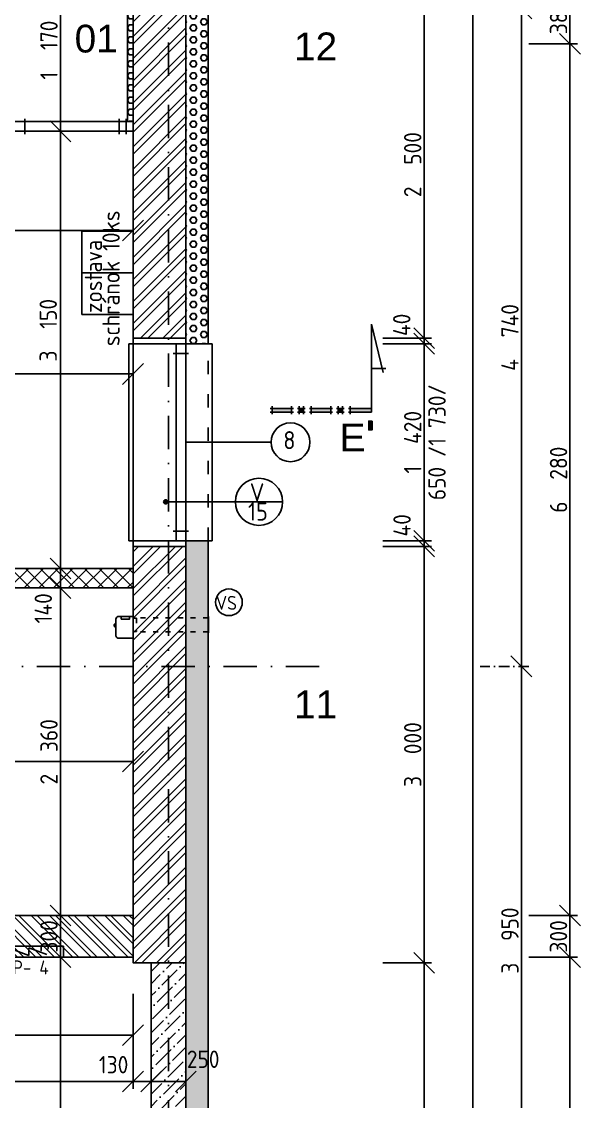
# Model space of a CAD drawing. Extents: x 4511820 to 5180432, y -1526536 to -944957.
# Drawn here: x 5155100 to 5159124, y -1380557 to -1372778 of the extents above; entities that cross this region are included whole.
import ezdxf

# ---------------------------------------------------------------- set-up
doc = ezdxf.new("R2010")
doc.units = 0
doc.header["$MEASUREMENT"] = 0
doc.linetypes.add('ACAD_ISO03W100', pattern=[30, 12, -18])
doc.linetypes.add('BODKOCIARKOVANA_3', pattern=[5.6, 3, -1.3, 0, -1.3])
doc.layers.get('0').update_dxf_attribs({"linetype": 'CONTINUOUS'})
doc.layers.get('Defpoints').update_dxf_attribs({"color": 61, "linetype": 'CONTINUOUS'})
for name, color, linetype in [('KÓTY', 4, 'CONTINUOUS'), ('MÚRY', 1, 'CONTINUOUS'), ('OKNÁ', 143, 'CONTINUOUS'), ('osi', 253, 'CONTINUOUS'), ('Plochy', 41, 'CONTINUOUS'), ('POPIS', 7, 'CONTINUOUS'), ('POZEMOK', 7, 'CONTINUOUS'), ('TENKÁ', 7, 'CONTINUOUS'), ('ZZ-elektro', 221, 'CONTINUOUS'), ('zz-vetr', 52, 'CONTINUOUS'), ('ŠRAFY', 82, 'CONTINUOUS')]:
    doc.layers.add(name, color=color, linetype=linetype)
doc.styles.add('ARIAL', font='arial.ttf')
doc.styles.add('styl1', font='arial.ttf')
doc.styles.add('STYLE1', font='isocp.shx')
doc.dimstyles.new('STANDARD-50', dxfattribs={"dimtxt": 125, "dimasz": 150, "dimexe": 10, "dimexo": 200, "dimgap": 20, "dimtad": 1, "dimdsep": 46, "dimlunit": 6, "dimtxsty": 'STYLE1', "dimblk1": 'OBLIQUE', "dimblk2": 'OBLIQUE', "dimsah": 1, "dimcen": 2.5, "dimse1": 1, "dimse2": 1, "dimadec": 0, "dimazin": 0, "dimtfac": 1, "dimtmove": 1, "dimatfit": 3, "dimldrblk": 'OBLIQUE', "dimfxl": 1, "dimtolj": 1, "dimtzin": 0, "dimarcsym": 0})
pattern_1 = [(0, (9e-09, -175781), (0, 43.3012702), [25, -50]), (120, (9e-09, -175781), (-37.5, -21.6506351), [25, -50]), (60, (25, -175781), (-37.5, 21.6506351), [25, -50])]

# ---------------------------------------------------------------- blocks, each defined once
blk = doc.blocks.new('_OBLIQUE')
at = {"color": 0, "linetype": 'ByBlock'}
blk.add_line((-0.5, -0.5), (0.5, 0.5), dxfattribs=at)
blk = doc.blocks.new('*D13251')
at = {"layer": 'Defpoints', "color": 0}
for p in [(5156282.5, -1372558), (5156282.5, -1375058), (5157999, -1375058)]:
    blk.add_point(p, dxfattribs=at)
at = {"layer": 'KÓTY', "color": 0, "lineweight": -2}
blk.add_line((5157999, -1372558), (5157999, -1375058), dxfattribs=at)
at = {"layer": 'KÓTY', "color": 0, "linetype": 'ByBlock', "lineweight": -2, "xscale": 150, "yscale": 150, "zscale": 150}
for p, rotation in [((5157999, -1372558), 90), ((5157999, -1375058), 270)]:
    blk.add_blockref('_OBLIQUE', p, dxfattribs=dict(at, rotation=rotation))
at = {"layer": 'KÓTY', "color": 0, "insert": (5157916.5, -1373808), "char_height": 125, "attachment_point": 5, "rotation": 90, "style": 'STYLE1'}
blk.add_mtext('\\A1;2ﾠ500', dxfattribs=at)
blk = doc.blocks.new('*D13253')
at = {"layer": 'Defpoints', "color": 0}
for p in [(5156282.5, -1372558), (5156282.5, -1398948), (5158349, -1398948)]:
    blk.add_point(p, dxfattribs=at)
at = {"layer": 'KÓTY', "color": 0, "lineweight": -2}
blk.add_line((5158349, -1372558), (5158349, -1398948), dxfattribs=at)
at = {"layer": 'KÓTY', "color": 0, "linetype": 'ByBlock', "lineweight": -2, "xscale": 150, "yscale": 150, "zscale": 150}
for p, rotation in [((5158349, -1372558), 90), ((5158349, -1398948), 270)]:
    blk.add_blockref('_OBLIQUE', p, dxfattribs=dict(at, rotation=rotation))
at = {"layer": 'KÓTY', "color": 0, "insert": (5158266.5, -1385753), "char_height": 125, "attachment_point": 5, "rotation": 90, "style": 'STYLE1'}
blk.add_mtext('\\A1;26ﾠ390', dxfattribs=at)
blk = doc.blocks.new('*D13255')
at = {"layer": 'Defpoints', "color": 0}
for p in [(5156157.5, -1372683), (5156157.5, -1377423), (5158699, -1377423)]:
    blk.add_point(p, dxfattribs=at)
at = {"layer": 'KÓTY', "color": 0, "lineweight": -2}
blk.add_line((5158699, -1372683), (5158699, -1377423), dxfattribs=at)
at = {"layer": 'KÓTY', "color": 0, "linetype": 'ByBlock', "lineweight": -2, "xscale": 150, "yscale": 150, "zscale": 150}
for p, rotation in [((5158699, -1372683), 90), ((5158699, -1377423), 270)]:
    blk.add_blockref('_OBLIQUE', p, dxfattribs=dict(at, rotation=rotation))
at = {"layer": 'KÓTY', "color": 0, "insert": (5158616.5, -1375053), "char_height": 125, "attachment_point": 5, "rotation": 90, "style": 'STYLE1'}
blk.add_mtext('\\A1;4ﾠ740', dxfattribs=at)
blk = doc.blocks.new('*D13256')
at = {"layer": 'Defpoints', "color": 0}
for p in [(5156157.5, -1377423), (5156157.5, -1381373), (5158699, -1381373)]:
    blk.add_point(p, dxfattribs=at)
at = {"layer": 'KÓTY', "color": 0, "lineweight": -2}
blk.add_line((5158699, -1377423), (5158699, -1381373), dxfattribs=at)
at = {"layer": 'KÓTY', "color": 0, "linetype": 'ByBlock', "lineweight": -2, "xscale": 150, "yscale": 150, "zscale": 150}
for p, rotation in [((5158699, -1377423), 90), ((5158699, -1381373), 270)]:
    blk.add_blockref('_OBLIQUE', p, dxfattribs=dict(at, rotation=rotation))
at = {"layer": 'KÓTY', "color": 0, "insert": (5158616.5, -1379398), "char_height": 125, "attachment_point": 5, "rotation": 90, "style": 'STYLE1'}
blk.add_mtext('\\A1;3ﾠ950', dxfattribs=at)
blk = doc.blocks.new('*D13262')
at = {"layer": 'Defpoints', "color": 0}
for p in [(5156282.5, -1375058), (5156282.5, -1375098), (5157999, -1375098)]:
    blk.add_point(p, dxfattribs=at)
at = {"layer": 'KÓTY', "color": 0, "lineweight": -2}
blk.add_line((5157999, -1375058), (5157999, -1375098), dxfattribs=at)
at = {"layer": 'KÓTY', "color": 0, "linetype": 'ByBlock', "lineweight": -2, "xscale": 150, "yscale": 150, "zscale": 150}
for p, rotation in [((5157999, -1375058), 90), ((5157999, -1375098), 270)]:
    blk.add_blockref('_OBLIQUE', p, dxfattribs=dict(at, rotation=rotation))
at = {"layer": 'KÓTY', "color": 0, "insert": (5157837.5, -1374962.4), "char_height": 125, "attachment_point": 5, "rotation": 90, "style": 'STYLE1'}
blk.add_mtext('\\A1;40', dxfattribs=at)
blk = doc.blocks.new('*D13263')
at = {"layer": 'Defpoints', "color": 0}
for p in [(5156282.5, -1375098), (5156282.5, -1376518), (5157999, -1376518)]:
    blk.add_point(p, dxfattribs=at)
at = {"layer": 'KÓTY', "color": 0, "lineweight": -2}
blk.add_line((5157999, -1375098), (5157999, -1376518), dxfattribs=at)
at = {"layer": 'KÓTY', "color": 0, "linetype": 'ByBlock', "lineweight": -2, "xscale": 150, "yscale": 150, "zscale": 150}
for p, rotation in [((5157999, -1375098), 90), ((5157999, -1376518), 270)]:
    blk.add_blockref('_OBLIQUE', p, dxfattribs=dict(at, rotation=rotation))
at = {"layer": 'KÓTY', "color": 0, "insert": (5157916.5, -1375808), "char_height": 125, "attachment_point": 5, "rotation": 90, "style": 'STYLE1'}
blk.add_mtext('\\A1;1ﾠ420', dxfattribs=at)
blk = doc.blocks.new('*D13264')
at = {"layer": 'Defpoints', "color": 0}
for p in [(5156282.5, -1376518), (5156282.5, -1376558), (5157999, -1376558)]:
    blk.add_point(p, dxfattribs=at)
at = {"layer": 'KÓTY', "color": 0, "lineweight": -2}
blk.add_line((5157999, -1376518), (5157999, -1376558), dxfattribs=at)
at = {"layer": 'KÓTY', "color": 0, "linetype": 'ByBlock', "lineweight": -2, "xscale": 150, "yscale": 150, "zscale": 150}
for p, rotation in [((5157999, -1376518), 90), ((5157999, -1376558), 270)]:
    blk.add_blockref('_OBLIQUE', p, dxfattribs=dict(at, rotation=rotation))
at = {"layer": 'KÓTY', "color": 0, "insert": (5157839.5, -1376406.5), "char_height": 125, "attachment_point": 5, "rotation": 90, "style": 'STYLE1'}
blk.add_mtext('\\A1;40', dxfattribs=at)
blk = doc.blocks.new('*D13270')
at = {"layer": 'Defpoints', "color": 0}
for p in [(5155902.5, -1379518), (5159049, -1379518), (5155902.5, -1385858)]:
    blk.add_point(p, dxfattribs=at)
at = {"layer": 'KÓTY', "color": 0, "lineweight": -2}
blk.add_line((5159049, -1385858), (5159049, -1379518), dxfattribs=at)
at = {"layer": 'KÓTY', "color": 0, "linetype": 'ByBlock', "lineweight": -2, "xscale": 150, "yscale": 150, "zscale": 150}
for p, rotation in [((5159049, -1379518), 90), ((5159049, -1385858), 270)]:
    blk.add_blockref('_OBLIQUE', p, dxfattribs=dict(at, rotation=rotation))
at = {"layer": 'KÓTY', "color": 0, "insert": (5158966.5, -1382688), "char_height": 125, "attachment_point": 5, "rotation": 90, "style": 'STYLE1'}
blk.add_mtext('\\A1;6ﾠ340', dxfattribs=at)
blk = doc.blocks.new('*D13271')
at = {"layer": 'Defpoints', "color": 0}
for p in [(5155902.5, -1379218), (5159049, -1379218), (5155902.5, -1379518)]:
    blk.add_point(p, dxfattribs=at)
at = {"layer": 'KÓTY', "color": 0, "lineweight": -2}
blk.add_line((5159049, -1379518), (5159049, -1379218), dxfattribs=at)
at = {"layer": 'KÓTY', "color": 0, "linetype": 'ByBlock', "lineweight": -2, "xscale": 150, "yscale": 150, "zscale": 150}
for p, rotation in [((5159049, -1379218), 90), ((5159049, -1379518), 270)]:
    blk.add_blockref('_OBLIQUE', p, dxfattribs=dict(at, rotation=rotation))
at = {"layer": 'KÓTY', "color": 0, "insert": (5158966.5, -1379368), "char_height": 125, "attachment_point": 5, "rotation": 90, "style": 'STYLE1'}
blk.add_mtext('\\A1;300', dxfattribs=at)
blk = doc.blocks.new('*D13272')
at = {"layer": 'Defpoints', "color": 0}
for p in [(5155902.5, -1372938), (5159049, -1372938), (5155902.5, -1379218)]:
    blk.add_point(p, dxfattribs=at)
at = {"layer": 'KÓTY', "color": 0, "lineweight": -2}
blk.add_line((5159049, -1379218), (5159049, -1372938), dxfattribs=at)
at = {"layer": 'KÓTY', "color": 0, "linetype": 'ByBlock', "lineweight": -2, "xscale": 150, "yscale": 150, "zscale": 150}
for p, rotation in [((5159049, -1372938), 90), ((5159049, -1379218), 270)]:
    blk.add_blockref('_OBLIQUE', p, dxfattribs=dict(at, rotation=rotation))
at = {"layer": 'KÓTY', "color": 0, "insert": (5158966.5, -1376078), "char_height": 125, "attachment_point": 5, "rotation": 90, "style": 'STYLE1'}
blk.add_mtext('\\A1;6ﾠ280', dxfattribs=at)
blk = doc.blocks.new('*D13273')
at = {"layer": 'Defpoints', "color": 0}
for p in [(5155907.5, -1372558), (5159049, -1372558), (5155902.5, -1372938)]:
    blk.add_point(p, dxfattribs=at)
at = {"layer": 'KÓTY', "color": 0, "lineweight": -2}
blk.add_line((5159049, -1372938), (5159049, -1372558), dxfattribs=at)
at = {"layer": 'KÓTY', "color": 0, "linetype": 'ByBlock', "lineweight": -2, "xscale": 150, "yscale": 150, "zscale": 150}
for p, rotation in [((5159049, -1372558), 90), ((5159049, -1372938), 270)]:
    blk.add_blockref('_OBLIQUE', p, dxfattribs=dict(at, rotation=rotation))
at = {"layer": 'KÓTY', "color": 0, "insert": (5158966.5, -1372748), "char_height": 125, "attachment_point": 5, "rotation": 90, "style": 'STYLE1'}
blk.add_mtext('\\A1;380', dxfattribs=at)
blk = doc.blocks.new('*D14924')
at = {"layer": 'Defpoints', "color": 0}
for p in [(5156092.5, -1376558), (5156282.5, -1379558), (5157999, -1379558)]:
    blk.add_point(p, dxfattribs=at)
at = {"layer": 'KÓTY', "color": 0, "lineweight": -2}
blk.add_line((5157999, -1376558), (5157999, -1379558), dxfattribs=at)
at = {"layer": 'KÓTY', "color": 0, "linetype": 'ByBlock', "lineweight": -2, "xscale": 150, "yscale": 150, "zscale": 150}
for p, rotation in [((5157999, -1376558), 90), ((5157999, -1379558), 270)]:
    blk.add_blockref('_OBLIQUE', p, dxfattribs=dict(at, rotation=rotation))
at = {"layer": 'KÓTY', "color": 0, "insert": (5157916.5, -1378058), "char_height": 125, "attachment_point": 5, "rotation": 90, "style": 'STYLE1'}
blk.add_mtext('\\A1;3ﾠ000', dxfattribs=at)
blk = doc.blocks.new('*D14925')
at = {"layer": 'Defpoints', "color": 0}
for p in [(5156157.5, -1379558), (5156157.5, -1382708), (5157999, -1382708)]:
    blk.add_point(p, dxfattribs=at)
at = {"layer": 'KÓTY', "color": 0, "lineweight": -2}
blk.add_line((5157999, -1379558), (5157999, -1382708), dxfattribs=at)
at = {"layer": 'KÓTY', "color": 0, "linetype": 'ByBlock', "lineweight": -2, "xscale": 150, "yscale": 150, "zscale": 150}
for p, rotation in [((5157999, -1379558), 90), ((5157999, -1382708), 270)]:
    blk.add_blockref('_OBLIQUE', p, dxfattribs=dict(at, rotation=rotation))
at = {"layer": 'KÓTY', "color": 0, "insert": (5157916.5, -1381133), "char_height": 125, "attachment_point": 5, "rotation": 90, "style": 'STYLE1'}
blk.add_mtext('\\A1;3ﾠ150', dxfattribs=at)
blk = doc.blocks.new('*D21284')
at = {"layer": 'Defpoints', "color": 0}
for p in [(5153922.5, -1374888), (5155902.5, -1374888), (5155902.5, -1375316.4)]:
    blk.add_point(p, dxfattribs=at)
at = {"layer": 'KÓTY', "color": 0, "lineweight": -2}
blk.add_line((5153922.5, -1375316.4), (5155902.5, -1375316.4), dxfattribs=at)
at = {"layer": 'KÓTY', "color": 0, "linetype": 'ByBlock', "lineweight": -2, "xscale": 150, "yscale": 150, "zscale": 150, "rotation": 180}
blk.add_blockref('_OBLIQUE', (5153922.5, -1375316.4), dxfattribs=at)
at = {"layer": 'KÓTY', "color": 0, "linetype": 'ByBlock', "lineweight": -2, "xscale": 150, "yscale": 150, "zscale": 150}
blk.add_blockref('_OBLIQUE', (5155902.5, -1375316.4), dxfattribs=at)
at = {"layer": 'KÓTY', "color": 0, "insert": (5154720.5, -1375236), "char_height": 125, "attachment_point": 5, "style": 'STYLE1'}
blk.add_mtext('\\A1;1ﾠ980', dxfattribs=at)
blk = doc.blocks.new('*D21289')
at = {"layer": 'Defpoints', "color": 0}
for p in [(5155379.5, -1379218), (5155379.5, -1379218), (5155379.5, -1379518)]:
    blk.add_point(p, dxfattribs=at)
at = {"layer": 'KÓTY', "color": 0, "lineweight": -2}
blk.add_line((5155379.5, -1379518), (5155379.5, -1379218), dxfattribs=at)
at = {"layer": 'KÓTY', "color": 0, "linetype": 'ByBlock', "lineweight": -2, "xscale": 150, "yscale": 150, "zscale": 150}
for p, rotation in [((5155379.5, -1379218), 90), ((5155379.5, -1379518), 270)]:
    blk.add_blockref('_OBLIQUE', p, dxfattribs=dict(at, rotation=rotation))
at = {"layer": 'KÓTY', "color": 0, "insert": (5155297, -1379368), "char_height": 125, "attachment_point": 5, "rotation": 90, "style": 'STYLE1'}
blk.add_mtext('\\A1;300', dxfattribs=at)
blk = doc.blocks.new('*D21290')
at = {"layer": 'Defpoints', "color": 0}
for p in [(5155379.5, -1376858), (5155902.5, -1376858), (5155379.5, -1379218)]:
    blk.add_point(p, dxfattribs=at)
at = {"layer": 'KÓTY', "color": 0, "lineweight": -2}
blk.add_line((5155379.5, -1379218), (5155379.5, -1376858), dxfattribs=at)
at = {"layer": 'KÓTY', "color": 0, "linetype": 'ByBlock', "lineweight": -2, "xscale": 150, "yscale": 150, "zscale": 150}
for p, rotation in [((5155379.5, -1376858), 90), ((5155379.5, -1379218), 270)]:
    blk.add_blockref('_OBLIQUE', p, dxfattribs=dict(at, rotation=rotation))
at = {"layer": 'KÓTY', "color": 0, "insert": (5155297, -1378038), "char_height": 125, "attachment_point": 5, "rotation": 90, "style": 'STYLE1'}
blk.add_mtext('\\A1;2ﾠ360', dxfattribs=at)
blk = doc.blocks.new('*D21291')
at = {"layer": 'Defpoints', "color": 0}
for p in [(5155379.5, -1376718), (5155902.5, -1376718), (5155902.5, -1376858)]:
    blk.add_point(p, dxfattribs=at)
at = {"layer": 'KÓTY', "color": 0, "lineweight": -2}
blk.add_line((5155379.5, -1376858), (5155379.5, -1376718), dxfattribs=at)
at = {"layer": 'KÓTY', "color": 0, "linetype": 'ByBlock', "lineweight": -2, "xscale": 150, "yscale": 150, "zscale": 150}
for p, rotation in [((5155379.5, -1376718), 90), ((5155379.5, -1376858), 270)]:
    blk.add_blockref('_OBLIQUE', p, dxfattribs=dict(at, rotation=rotation))
at = {"layer": 'KÓTY', "color": 0, "insert": (5155256, -1377004.5), "char_height": 125, "attachment_point": 5, "rotation": 90, "style": 'STYLE1'}
blk.add_mtext('\\A1;140', dxfattribs=at)
blk = doc.blocks.new('*D21292')
at = {"layer": 'Defpoints', "color": 0}
for p in [(5155379.5, -1373568), (5155902.5, -1373568), (5155902.5, -1376718)]:
    blk.add_point(p, dxfattribs=at)
at = {"layer": 'KÓTY', "color": 0, "lineweight": -2}
blk.add_line((5155379.5, -1376718), (5155379.5, -1373568), dxfattribs=at)
at = {"layer": 'KÓTY', "color": 0, "linetype": 'ByBlock', "lineweight": -2, "xscale": 150, "yscale": 150, "zscale": 150}
for p, rotation in [((5155379.5, -1373568), 90), ((5155379.5, -1376718), 270)]:
    blk.add_blockref('_OBLIQUE', p, dxfattribs=dict(at, rotation=rotation))
at = {"layer": 'KÓTY', "color": 0, "insert": (5155291.5, -1375001), "char_height": 125, "attachment_point": 5, "rotation": 90, "style": 'STYLE1'}
blk.add_mtext('\\A1;3ﾠ150', dxfattribs=at)
blk = doc.blocks.new('*D21340')
at = {"layer": 'Defpoints', "color": 0}
for p in [(5156032.5, -1379558), (5156282.5, -1379558), (5156282.5, -1380413.5)]:
    blk.add_point(p, dxfattribs=at)
at = {"layer": 'KÓTY', "color": 0, "lineweight": -2}
blk.add_line((5156032.5, -1380413.5), (5156282.5, -1380413.5), dxfattribs=at)
at = {"layer": 'KÓTY', "color": 0, "linetype": 'ByBlock', "lineweight": -2, "xscale": 150, "yscale": 150, "zscale": 150, "rotation": 180}
blk.add_blockref('_OBLIQUE', (5156032.5, -1380413.5), dxfattribs=at)
at = {"layer": 'KÓTY', "color": 0, "linetype": 'ByBlock', "lineweight": -2, "xscale": 150, "yscale": 150, "zscale": 150}
blk.add_blockref('_OBLIQUE', (5156282.5, -1380413.5), dxfattribs=at)
at = {"layer": 'KÓTY', "color": 0, "insert": (5156407.5, -1380253), "char_height": 125, "attachment_point": 5, "style": 'STYLE1'}
blk.add_mtext('\\A1;250', dxfattribs=at)
blk = doc.blocks.new('*D21341')
at = {"layer": 'Defpoints', "color": 0}
for p in [(5155902.5, -1379518), (5155379.5, -1398998), (5155902.5, -1398998)]:
    blk.add_point(p, dxfattribs=at)
at = {"layer": 'KÓTY', "color": 0, "lineweight": -2}
blk.add_line((5155379.5, -1379518), (5155379.5, -1398998), dxfattribs=at)
at = {"layer": 'KÓTY', "color": 0, "linetype": 'ByBlock', "lineweight": -2, "xscale": 150, "yscale": 150, "zscale": 150}
for p, rotation in [((5155379.5, -1379518), 90), ((5155379.5, -1398998), 270)]:
    blk.add_blockref('_OBLIQUE', p, dxfattribs=dict(at, rotation=rotation))
at = {"layer": 'KÓTY', "color": 0, "insert": (5155297, -1389258), "char_height": 125, "attachment_point": 5, "rotation": 90, "style": 'STYLE1'}
blk.add_mtext('\\A1;19ﾠ480', dxfattribs=at)
blk = doc.blocks.new('*D21350')
at = {"layer": 'Defpoints', "color": 0}
for p in [(5153792.5, -1378107.5), (5155902.5, -1378107.5), (5155902.5, -1378107.5)]:
    blk.add_point(p, dxfattribs=at)
at = {"layer": 'KÓTY', "color": 0, "lineweight": -2}
blk.add_line((5153792.5, -1378107.5), (5155902.5, -1378107.5), dxfattribs=at)
at = {"layer": 'KÓTY', "color": 0, "linetype": 'ByBlock', "lineweight": -2, "xscale": 150, "yscale": 150, "zscale": 150, "rotation": 180}
blk.add_blockref('_OBLIQUE', (5153792.5, -1378107.5), dxfattribs=at)
at = {"layer": 'KÓTY', "color": 0, "linetype": 'ByBlock', "lineweight": -2, "xscale": 150, "yscale": 150, "zscale": 150}
blk.add_blockref('_OBLIQUE', (5155902.5, -1378107.5), dxfattribs=at)
at = {"layer": 'KÓTY', "color": 0, "insert": (5154847.5, -1378025), "char_height": 125, "attachment_point": 5, "style": 'STYLE1'}
blk.add_mtext('\\A1;2ﾠ110', dxfattribs=at)
blk = doc.blocks.new('*D21372')
at = {"layer": 'Defpoints', "color": 0}
for p in [(5155902.5, -1379845.5), (5150022.5, -1380105.5), (5155902.5, -1380413.5)]:
    blk.add_point(p, dxfattribs=at)
at = {"layer": 'KÓTY', "color": 0, "lineweight": -2}
blk.add_line((5150022.5, -1380413.5), (5155902.5, -1380413.5), dxfattribs=at)
at = {"layer": 'KÓTY', "color": 0, "linetype": 'ByBlock', "lineweight": -2, "xscale": 150, "yscale": 150, "zscale": 150, "rotation": 180}
blk.add_blockref('_OBLIQUE', (5150022.5, -1380413.5), dxfattribs=at)
at = {"layer": 'KÓTY', "color": 0, "linetype": 'ByBlock', "lineweight": -2, "xscale": 150, "yscale": 150, "zscale": 150}
blk.add_blockref('_OBLIQUE', (5155902.5, -1380413.5), dxfattribs=at)
at = {"layer": 'KÓTY', "color": 0, "insert": (5152962.5, -1380331), "char_height": 125, "attachment_point": 5, "style": 'STYLE1'}
blk.add_mtext('\\A1;5ﾠ880', dxfattribs=at)
blk = doc.blocks.new('*D21373')
at = {"layer": 'Defpoints', "color": 0}
for p in [(5155902.5, -1379845.5), (5156032.5, -1379845.5), (5156032.5, -1380413.5)]:
    blk.add_point(p, dxfattribs=at)
at = {"layer": 'KÓTY', "color": 0, "lineweight": -2}
blk.add_line((5155902.5, -1380413.5), (5156032.5, -1380413.5), dxfattribs=at)
at = {"layer": 'KÓTY', "color": 0, "linetype": 'ByBlock', "lineweight": -2, "xscale": 150, "yscale": 150, "zscale": 150, "rotation": 180}
blk.add_blockref('_OBLIQUE', (5155902.5, -1380413.5), dxfattribs=at)
at = {"layer": 'KÓTY', "color": 0, "linetype": 'ByBlock', "lineweight": -2, "xscale": 150, "yscale": 150, "zscale": 150}
blk.add_blockref('_OBLIQUE', (5156032.5, -1380413.5), dxfattribs=at)
at = {"layer": 'KÓTY', "color": 0, "insert": (5155762.5, -1380292.5), "char_height": 125, "attachment_point": 5, "style": 'STYLE1'}
blk.add_mtext('\\A1;130', dxfattribs=at)
blk = doc.blocks.new('*D21409')
at = {"layer": 'Defpoints', "color": 0}
for p in [(5153922.5, -1373568), (5155902.5, -1373798), (5155902.5, -1374282.9)]:
    blk.add_point(p, dxfattribs=at)
at = {"layer": 'KÓTY', "color": 0, "lineweight": -2}
blk.add_line((5153922.5, -1374282.9), (5155902.5, -1374282.9), dxfattribs=at)
at = {"layer": 'KÓTY', "color": 0, "linetype": 'ByBlock', "lineweight": -2, "xscale": 150, "yscale": 150, "zscale": 150, "rotation": 180}
blk.add_blockref('_OBLIQUE', (5153922.5, -1374282.9), dxfattribs=at)
at = {"layer": 'KÓTY', "color": 0, "linetype": 'ByBlock', "lineweight": -2, "xscale": 150, "yscale": 150, "zscale": 150}
blk.add_blockref('_OBLIQUE', (5155902.5, -1374282.9), dxfattribs=at)
at = {"layer": 'KÓTY', "color": 0, "insert": (5154723.5, -1374194.5), "char_height": 125, "attachment_point": 5, "style": 'STYLE1'}
blk.add_mtext('\\A1;1ﾠ980', dxfattribs=at)
blk = doc.blocks.new('*D31613')
at = {"layer": 'Defpoints', "color": 0}
for p in [(5150902.5, -1379518), (5155902.5, -1379518), (5155902.5, -1380079.5)]:
    blk.add_point(p, dxfattribs=at)
at = {"layer": 'KÓTY', "color": 0, "lineweight": -2}
blk.add_line((5150902.5, -1380079.5), (5155902.5, -1380079.5), dxfattribs=at)
at = {"layer": 'KÓTY', "color": 0, "linetype": 'ByBlock', "lineweight": -2, "xscale": 150, "yscale": 150, "zscale": 150, "rotation": 180}
blk.add_blockref('_OBLIQUE', (5150902.5, -1380079.5), dxfattribs=at)
at = {"layer": 'KÓTY', "color": 0, "linetype": 'ByBlock', "lineweight": -2, "xscale": 150, "yscale": 150, "zscale": 150}
blk.add_blockref('_OBLIQUE', (5155902.5, -1380079.5), dxfattribs=at)
at = {"layer": 'KÓTY', "color": 0, "insert": (5153402.5, -1379997), "char_height": 125, "attachment_point": 5, "style": 'STYLE1'}
blk.add_mtext('\\A1;5ﾠ000', dxfattribs=at)
blk = doc.blocks.new('*D33767')
at = {"layer": 'Defpoints', "color": 0}
for p in [(5155862.5, -1372398), (5155379.5, -1373568), (5155902.5, -1373568)]:
    blk.add_point(p, dxfattribs=at)
at = {"layer": 'KÓTY', "color": 0, "lineweight": -2}
blk.add_line((5155379.5, -1372398), (5155379.5, -1373568), dxfattribs=at)
at = {"layer": 'KÓTY', "color": 0, "linetype": 'ByBlock', "lineweight": -2, "xscale": 150, "yscale": 150, "zscale": 150}
for p, rotation in [((5155379.5, -1372398), 90), ((5155379.5, -1373568), 270)]:
    blk.add_blockref('_OBLIQUE', p, dxfattribs=dict(at, rotation=rotation))
at = {"layer": 'KÓTY', "color": 0, "insert": (5155297, -1372983), "char_height": 125, "attachment_point": 5, "rotation": 90, "style": 'STYLE1'}
blk.add_mtext('\\A1;1ﾠ170', dxfattribs=at)

msp = doc.modelspace()

# ---------------------------------------------------------------- hatches: boundary and pattern name
at = {"layer": 'TENKÁ'}
h = msp.add_hatch(color=256, dxfattribs=at)
h.dxf.hatch_style = 1
h.paths.add_polyline_path([(5157044.625, -1375591.325), (5157044.625, -1375565.45), (5156903.5, -1375565.45), (5156903.5, -1375591.325)])
h = msp.add_hatch(color=256, dxfattribs=at)
h.dxf.hatch_style = 1
h.paths.add_polyline_path([(5157129.75, -1375591.325), (5157129.75, -1375565.45), (5157099.5, -1375565.45), (5157099.5, -1375591.325)])
h = msp.add_hatch(color=256, dxfattribs=at)
h.dxf.hatch_style = 1
h.paths.add_polyline_path([(5157184.625, -1375591.325), (5157325.75, -1375591.325), (5157325.75, -1375565.45), (5157184.625, -1375565.45)])
h = msp.add_hatch(color=256, dxfattribs=at)
h.dxf.hatch_style = 1
h.paths.add_polyline_path([(5157410.875, -1375591.325), (5157410.875, -1375565.45), (5157380.625, -1375565.45), (5157380.625, -1375591.325)])
h = msp.add_hatch(color=256, dxfattribs=at)
h.dxf.hatch_style = 1
h.paths.add_polyline_path([(5157465.75, -1375591.325), (5157619.375, -1375591.325), (5157619.375, -1375565.45), (5157465.75, -1375565.45)])
h = msp.add_hatch(color=256, dxfattribs=at)
h.dxf.hatch_style = 1
h.paths.add_polyline_path([(5157600, -1375656.2), (5157600, -1375719.825), (5157623.625, -1375719.825), (5157623.625, -1375656.2)])
h = msp.add_hatch(color=256, dxfattribs=at)
h.dxf.hatch_style = 1
h.paths.add_polyline_path([(5156151.827, -1376237.314, 2.41421356), (5156136.827, -1376252.314, 0.41421356)])
at = {"layer": 'ŠRAFY'}
h = msp.add_hatch(dxfattribs=at)
h.set_pattern_fill('HEX', color=256, scale=200)
h.set_pattern_definition(pattern_1)
h.paths.add_polyline_path([(5156442.5, -1375098.048), (5156442.5, -1372398.048), (5155862.5, -1372398.048), (5155862.5, -1373498.048), (5155902.5, -1373498.048), (5155902.5, -1372558.048), (5156282.5, -1372558.048), (5156282.5, -1375098.048)])
h = msp.add_hatch(dxfattribs=at)
h.set_pattern_fill('ANSI32', color=256, scale=300)
h.paths.add_polyline_path([(5156282.5, -1375058.048), (5156282.5, -1372558.048), (5155902.5, -1372558.048), (5155902.5, -1375058.048)])
h = msp.add_hatch(dxfattribs=at)
h.set_pattern_fill('ANSI32', color=256, scale=300)
h.paths.add_polyline_path([(5155902.5, -1376558.048), (5155902.5, -1377468.048), (5155902.5, -1377608.048), (5155902.5, -1379218.048), (5155902.5, -1379518.048), (5155902.5, -1379558.048), (5156032.5, -1379558.048), (5156282.5, -1379558.048), (5156282.5, -1376558.048)])
h = msp.add_hatch(dxfattribs=at)
h.set_pattern_fill('HEX', color=256, scale=200)
h.set_pattern_definition(pattern_1)
h.paths.add_polyline_path([(5156282.5, -1382708.048), (5156282.5, -1382758.048), (5156322.5, -1382758.048), (5156442.5, -1382758.048), (5156442.5, -1376518.048), (5156282.5, -1376518.048), (5156282.5, -1376558.048), (5156282.5, -1379558.048)])
h.paths.add_polyline_path([(5156263.701, -1380128), (5156551.299, -1380128), (5156551.299, -1380378), (5156263.701, -1380378)], flags=9)
at = {"layer": 'ŠRAFY', "ltscale": 0.25}
h = msp.add_hatch(dxfattribs=at)
h.set_pattern_fill('ANSI37', color=256, scale=600, style=0)
h.set_pattern_definition([(45, (-2905453.58, 230700.66), (-53.0330086, 53.0330086), []), (135, (-2905453.58, 230700.66), (-53.0330086, -53.0330086), [])])
h.paths.add_polyline_path([(5153792.5, -1378268.048), (5153792.5, -1376858.048), (5155902.5, -1376858.048), (5155902.5, -1376718.048), (5153652.5, -1376718.048), (5153652.5, -1378268.048)])
at = {"layer": 'ŠRAFY'}
h = msp.add_hatch(dxfattribs=at)
h.set_pattern_fill('ANSI32', color=256, scale=250, angle=90)
h.paths.add_polyline_path([(5150902.5, -1379518.048), (5155902.5, -1379518.048), (5155902.5, -1379218.048), (5153792.5, -1379218.048), (5153652.5, -1379218.048), (5150902.5, -1379218.048)])
h = msp.add_hatch(dxfattribs=at)
h.set_pattern_fill('ANSI36', color=256, scale=500)
h.set_pattern_definition([(45, (584112, 0), (33.1456304, 121.533978), [156.25, -31.25, 0, -31.25])])
h.paths.add_polyline_path([(5156032.5, -1379558.048), (5156032.5, -1379763.673), (5156032.5, -1380246.204), (5156032.5, -1382708.048), (5156282.5, -1382708.048), (5156282.5, -1379558.048)])

# ---------------------------------------------------------------- linework, layer by layer
at = {"layer": 'KÓTY', "ltscale": 25}
for p, q in [((5159102.403, -1372938.048), (5158752.403, -1372938.048)), ((5159102.403, -1379218.048), (5158752.403, -1379218.048)), ((5159102.403, -1379518.048), (5158752.403, -1379518.048)), ((5155902.5, -1380132.903), (5155902.5, -1379782.903)), ((5155902.5, -1380466.903), (5155902.5, -1380116.903))]:
    msp.add_line(p, q, dxfattribs=at)
at = {"layer": 'KÓTY', "ltscale": 0.25}
for p, q in [((5158052.403, -1375058.048), (5157702.403, -1375058.048)), ((5158052.403, -1375098.048), (5157702.403, -1375098.048)), ((5158052.403, -1376518.048), (5157702.403, -1376518.048)), ((5158052.403, -1376558.048), (5157702.403, -1376558.048)), ((5158052.403, -1379558.048), (5157702.403, -1379558.048))]:
    msp.add_line(p, q, dxfattribs=at)
at = {"layer": 'KÓTY', "linetype": 'BODKOCIARKOVANA_3', "ltscale": 25}
msp.add_line((5158752.403, -1377423.048), (5158402.403, -1377423.048), dxfattribs=at)
at = {"layer": 'MÚRY'}
for p, q in [((5155862.5, -1373498.048), (5155862.5, -1372398.048)), ((5156442.5, -1372398.048), (5156442.5, -1375098.048)), ((5155862.5, -1373498.048), (5155902.5, -1373498.048)), ((5155902.5, -1373498.048), (5155902.5, -1375098.048)), ((5155902.5, -1375098.048), (5156442.5, -1375098.048)), ((5155902.5, -1376518.048), (5156442.5, -1376518.048)), ((5155902.5, -1376718.048), (5155902.5, -1376518.048)), ((5156442.5, -1382758.048), (5156442.5, -1376518.048)), ((5153652.5, -1376718.048), (5155902.5, -1376718.048)), ((5153792.5, -1376858.048), (5155902.5, -1376858.048)), ((5155902.5, -1379218.048), (5155902.5, -1376858.048)), ((5153792.5, -1379218.048), (5155902.5, -1379218.048)), ((5155902.5, -1379518.048), (5149972.5, -1379518.048)), ((5155902.5, -1379518.048), (5155902.5, -1379558.048)), ((5156032.5, -1379558.048), (5155902.5, -1379558.048)), ((5156032.5, -1382758.048), (5156032.5, -1379558.048))]:
    msp.add_line(p, q, dxfattribs=at)
at = {"layer": 'OKNÁ', "ltscale": 0.25}
for p, q in [((5155122.5, -1373588.048), (5155122.5, -1373478.048)), ((5155802.5, -1373588.048), (5155802.5, -1373478.048)), ((5155852.5, -1373588.048), (5155852.5, -1373478.048)), ((5155862.5, -1373498.048), (5154082.5, -1373498.048)), ((5155902.5, -1373568.048), (5154082.5, -1373568.048)), ((5156212.5, -1375098.048), (5156212.5, -1376518.048)), ((5156282.5, -1375098.048), (5156282.5, -1376518.048)), ((5156192.5, -1375168.048), (5156302.5, -1375168.048)), ((5156192.5, -1375168.048), (5156302.5, -1375168.048)), ((5156896.354, -1375808.048), (5156282.5, -1375808.048)), ((5156192.5, -1376448.048), (5156302.5, -1376448.048)), ((5156192.5, -1376448.048), (5156302.5, -1376448.048))]:
    msp.add_line(p, q, dxfattribs=at)
msp.add_circle((5157036.354, -1375808.048), 140, dxfattribs=at)
at = {"layer": 'osi', "linetype": 'BODKOCIARKOVANA_3', "ltscale": 80}
for p, q in [((5156157.5, -1371584.954), (5156157.5, -1401996.195)), ((5157242.5, -1377423.048), (5093572.5, -1377423.048))]:
    msp.add_line(p, q, dxfattribs=at)
at = {"layer": 'Plochy'}
for points in [[(5155902.5, -1372398.048), (5154082.5, -1372398.048), (5154082.5, -1373498.048), (5155902.5, -1373498.048)], [(5153922.5, -1373568.048), (5155902.5, -1373568.048), (5155902.5, -1376718.048), (5153792.5, -1376718.048), (5153792.5, -1374888.048), (5153922.5, -1374888.048)], [(5155902.5, -1376858.048), (5153792.5, -1376858.048), (5153792.5, -1379218.048), (5155902.5, -1379218.048)]]:
    msp.add_lwpolyline(points, close=True, dxfattribs=at)
msp.add_lwpolyline([(5136342.5, -1372808.048), (5149172.5, -1372808.048), (5149172.5, -1372938.048), (5149322.5, -1372938.048), (5149322.5, -1379818.048), (5149972.5, -1379818.048), (5149972.5, -1379518.048), (5155902.5, -1379518.048), (5155902.5, -1379558.048), (5156032.5, -1379558.048), (5156032.5, -1398998.048), (5152392.5, -1398998.048), (5152392.5, -1398298.048), (5151642.5, -1398298.048), (5151642.5, -1398698.048), (5151192.5, -1398698.048), (5151192.5, -1398948.048), (5147692.5, -1398948.048)], dxfattribs=at)
at = {"layer": 'POZEMOK'}
for p, q in [((5155532.5, -1374588.048), (5155532.5, -1374288.048)), ((5155532.5, -1374288.048), (5155902.5, -1374288.048)), ((5155532.5, -1374888.048), (5155532.5, -1374588.048)), ((5155532.5, -1374588.048), (5155902.5, -1374588.048)), ((5155532.5, -1374888.048), (5155902.5, -1374888.048))]:
    msp.add_line(p, q, dxfattribs=at)
at = {"layer": 'TENKÁ'}
for p, q in [((5155902.5, -1373498.048), (5155902.5, -1372558.048)), ((5156282.5, -1372558.048), (5156282.5, -1375098.048)), ((5157619.375, -1374956.325), (5157619.375, -1375591.325)), ((5157702.5, -1375304.95), (5157619.375, -1374956.325)), ((5155902.5, -1375058.048), (5156282.5, -1375058.048)), ((5157619.375, -1375276.357), (5157722.625, -1375276.357)), ((5157057.125, -1375565.45), (5156891, -1375565.45)), ((5156903.5, -1375549.2), (5156903.5, -1375606.2)), ((5157044.625, -1375549.2), (5157044.625, -1375606.2)), ((5157142.25, -1375565.45), (5157087, -1375565.45)), ((5157099.5, -1375549.2), (5157099.5, -1375606.2)), ((5157129.75, -1375549.2), (5157129.75, -1375606.2)), ((5157338.25, -1375565.45), (5157172.125, -1375565.45)), ((5157184.625, -1375549.2), (5157184.625, -1375606.2)), ((5157325.75, -1375549.2), (5157325.75, -1375606.2)), ((5157423.375, -1375565.45), (5157368.125, -1375565.45)), ((5157380.625, -1375549.2), (5157380.625, -1375606.2)), ((5157410.875, -1375549.2), (5157410.875, -1375606.2)), ((5157619.375, -1375565.45), (5157453.25, -1375565.45)), ((5157465.75, -1375549.2), (5157465.75, -1375606.2)), ((5157057.125, -1375591.325), (5156891, -1375591.325)), ((5157142.25, -1375591.325), (5157087, -1375591.325)), ((5157338.25, -1375591.325), (5157172.125, -1375591.325)), ((5157423.375, -1375591.325), (5157368.125, -1375591.325)), ((5157619.375, -1375591.325), (5157453.25, -1375591.325)), ((5155902.5, -1376558.048), (5156282.5, -1376558.048)), ((5156282.5, -1376518.048), (5156282.5, -1382758.048)), ((5155902.5, -1376718.048), (5155902.5, -1376858.048)), ((5155902.5, -1379218.048), (5155902.5, -1379518.048)), ((5156032.5, -1379558.048), (5156282.5, -1379558.048))]:
    msp.add_line(p, q, dxfattribs=at)
at = {"layer": 'TENKÁ', "ltscale": 0.25}
for p, q in [((5155872.5, -1376518.048), (5155872.5, -1375098.048)), ((5155902.5, -1375098.048), (5155872.5, -1375098.048)), ((5156442.5, -1375098.048), (5156472.5, -1375098.048)), ((5156472.5, -1376518.048), (5156472.5, -1375098.048)), ((5156136.827, -1376237.314), (5156639.229, -1376237.314)), ((5156979.229, -1376237.314), (5156639.229, -1376237.314)), ((5155902.5, -1376518.048), (5155872.5, -1376518.048)), ((5156442.5, -1376518.048), (5156472.5, -1376518.048))]:
    msp.add_line(p, q, dxfattribs=at)
at = {"layer": 'TENKÁ', "linetype": 'ACAD_ISO03W100', "ltscale": 8}
for p, q in [((5155902.5, -1376518.048), (5155902.5, -1375098.048)), ((5156442.5, -1376518.048), (5156442.5, -1375098.048))]:
    msp.add_line(p, q, dxfattribs=at)
at = {"layer": 'TENKÁ'}
msp.add_lwpolyline([(5157623.625, -1375656.2), (5157600, -1375656.2), (5157600, -1375719.825), (5157623.625, -1375719.825)], close=True, dxfattribs=at)
at = {"layer": 'TENKÁ', "ltscale": 0.25}
msp.add_circle((5156809.229, -1376237.314), 170, dxfattribs=at)
at = {"layer": 'TENKÁ'}
msp.add_circle((5156136.827, -1376237.314), 15, dxfattribs=at)
at = {"layer": 'ZZ-elektro'}
for p, q in [((5154902.5, -1379438.048), (5155402.5, -1379438.048)), ((5155024.007, -1379456.647), (5155152.5, -1379504.931)), ((5155152.5, -1379504.931), (5155152.5, -1379451.218)), ((5155152.5, -1379451.218), (5155280.993, -1379499.502)), ((5155402.5, -1379518.048), (5155402.5, -1379438.048))]:
    msp.add_line(p, q, dxfattribs=at)
at = {"layer": 'zz-vetr', "ltscale": 3}
for p, q in [((5155777.693, -1377193.785), (5155777.693, -1377089.417)), ((5155790.764, -1377064.164), (5155902.5, -1377064.164)), ((5155778.905, -1377202.512), (5155777.693, -1377193.785)), ((5155902.5, -1377220.083), (5155791.823, -1377220.083))]:
    msp.add_line(p, q, dxfattribs=at)
at = {"layer": 'zz-vetr', "linetype": 'ACAD_ISO03W100', "ltscale": 3}
for p, q in [((5156442.5, -1377073.048), (5155902.5, -1377073.048)), ((5155926.697, -1377074.519), (5155902.5, -1377074.519)), ((5155926.697, -1377074.519), (5155926.697, -1377171.578)), ((5155926.697, -1377171.578), (5155902.5, -1377171.578)), ((5156442.5, -1377173.048), (5155902.5, -1377173.048))]:
    msp.add_line(p, q, dxfattribs=at)
at = {"layer": 'zz-vetr', "ltscale": 3}
for points in [[(5155817.36, -1377064.164), (5155877.897, -1377064.164), (5155877.897, -1377082.345), (5155817.36, -1377082.345)], [(5156442.5, -1377063.597), (5156446.492, -1377063.597), (5156446.492, -1377180.753), (5156442.5, -1377180.753)]]:
    msp.add_lwpolyline(points, close=True, dxfattribs=at)
at = {"layer": 'zz-vetr'}
msp.add_circle((5156593.249, -1376961.214), 96, dxfattribs=at)
at = {"layer": 'zz-vetr', "ltscale": 3}
for centre, radius, start, end in [((5155777.148, -1377127.548), 11.724, 87.33301, 272.66699), ((5155812.494, -1377091.421), 34.858, 128.563141, 176.7048964), ((5155801.601, -1377199.36), 22.914, 187.9060828, 244.739791)]:
    msp.add_arc(centre, radius, start, end, dxfattribs=at)

# ---------------------------------------------------------------- texts
at = {"layer": 'KÓTY', "insert": (5158091.457, -1375808.048), "char_height": 125, "attachment_point": 5, "rotation": 90, "style": 'STYLE1'}
msp.add_mtext('\\A1;650 /1 730/', dxfattribs=at)
at = {"layer": 'POPIS', "lineweight": 40, "ltscale": 0.25, "style": 'ARIAL'}
msp.add_text('01', height=200, dxfattribs=at).set_placement((5155481.561, -1373000.224))
at = {"layer": 'POZEMOK', "linetype": 'Continuous', "style": 'STYLE1'}
for s, p in [('schránok 10ks', (5155806.73, -1375116.221)), ('zostava', (5155679.73, -1374877.221))]:
    msp.add_text(s, height=125, rotation=90, dxfattribs=at).set_placement(p)
at = {"layer": 'TENKÁ', "ltscale": 0.25, "style": 'styl1'}
for s, p in [('12', (5157061.554, -1373056.317)), ('E', (5157390.139, -1375874.642)), ('11', (5157061.554, -1377796.317))]:
    msp.add_text(s, height=200, dxfattribs=at).set_placement(p)
at = {"layer": 'TENKÁ', "style": 'STYLE1'}
for s, p in [('8', (5156984.323, -1375858.048)), ('V', (5156743.199, -1376233.814)), ('15', (5156729.699, -1376372.45))]:
    msp.add_text(s, height=130, dxfattribs=at).set_placement(p)
at = {"layer": 'ZZ-elektro', "style": 'STYLE1'}
msp.add_text('R-I.NP- 4', height=100, dxfattribs=at).set_placement((5154767.294, -1379641.664))
at = {"layer": 'zz-vetr', "style": 'STYLE1'}
msp.add_text('VS', height=100, dxfattribs=at).set_placement((5156498.942, -1377015.227))

# ---------------------------------------------------------------- dimensions: what is measured, and where the dimension line sits
at = {"layer": 'KÓTY'}
for base, p1, p2, picture, middle in [((5155379.5, -1373568.048), (5155862.5, -1372398.048), (5155902.5, -1373568.048), '*D33767', (5155296.957, -1372983.048)), ((5157999, -1375058.048), (5156282.5, -1372558.048), (5156282.5, -1375058.048), '*D13251', (5157916.457, -1373808.048))]:
    dim = msp.add_linear_dim(base=base, p1=p1, p2=p2, angle=90, dimstyle='STANDARD-50', override={"dimtxsty": 'STYLE1', "dimldrblk": 'OBLIQUE'}, dxfattribs=at)
    dim.commit()
    dim.dimension.update_dxf_attribs({"geometry": picture, "text_midpoint": middle})
for base, p1, p2, picture, middle in [((5159049, -1372558.048), (5155902.5, -1372938.048), (5155907.5, -1372558.048), '*D13273', (5158966.5, -1372748.048)), ((5158349, -1398948.048), (5156282.5, -1372558.048), (5156282.5, -1398948.048), '*D13253', (5158266.457, -1385753.048)), ((5158699, -1377423.048), (5156157.5, -1372683.048), (5156157.5, -1377423.048), '*D13255', (5158616.457, -1375053.048)), ((5159049, -1372938.048), (5155902.5, -1379218.048), (5155902.5, -1372938.048), '*D13272', (5158966.457, -1376078.048)), ((5157999, -1376518.048), (5156282.5, -1375098.048), (5156282.5, -1376518.048), '*D13263', (5157916.457, -1375808.048)), ((5157999, -1379558.048), (5156092.5, -1376558.048), (5156282.5, -1379558.048), '*D14924', (5157916.457, -1378058.048)), ((5155379.5, -1376858.048), (5155379.5, -1379218.048), (5155902.5, -1376858.048), '*D21290', (5155296.957, -1378038.048)), ((5158699, -1381373.048), (5156157.5, -1377423.048), (5156157.5, -1381373.048), '*D13256', (5158616.457, -1379398.048)), ((5155379.5, -1379218.048), (5155379.5, -1379518.048), (5155379.5, -1379218.048), '*D21289', (5155297, -1379368.048)), ((5159049, -1379218.048), (5155902.5, -1379518.048), (5155902.5, -1379218.048), '*D13271', (5158966.5, -1379368.048)), ((5155379.5, -1398998.048), (5155902.5, -1379518.048), (5155902.5, -1398998.048), '*D21341', (5155296.957, -1389258.048)), ((5159049, -1379518.048), (5155902.5, -1385858.048), (5155902.5, -1379518.048), '*D13270', (5158966.457, -1382688.048)), ((5157999, -1382708.048), (5156157.5, -1379558.048), (5156157.5, -1382708.048), '*D14925', (5157916.457, -1381133.048))]:
    dim = msp.add_linear_dim(base=base, p1=p1, p2=p2, angle=90, dimstyle='STANDARD-50', dxfattribs=at)
    dim.commit()
    dim.dimension.update_dxf_attribs({"geometry": picture, "text_midpoint": middle})
for base, p1, p2, picture, middle in [((5155379.5, -1373568.048), (5155902.5, -1376718.048), (5155902.5, -1373568.048), '*D21292', (5155374, -1375001)), ((5157999, -1375098.048), (5156282.5, -1375058.048), (5156282.5, -1375098.048), '*D13262', (5157920, -1374962.357)), ((5157999, -1376558.048), (5156282.5, -1376518.048), (5156282.5, -1376558.048), '*D13264', (5157922, -1376406.5)), ((5155379.5, -1376718.048), (5155902.5, -1376858.048), (5155902.5, -1376718.048), '*D21291', (5155338.5, -1377004.5))]:
    dim = msp.add_linear_dim(base=base, p1=p1, p2=p2, angle=90, dimstyle='STANDARD-50', dxfattribs=at)
    dim.commit()
    dim.dimension.update_dxf_attribs({"geometry": picture, "text_midpoint": middle, "dimtype": 160})
for base, p1, p2, picture, middle in [((5155902.5, -1374282.857), (5153922.5, -1373568.048), (5155902.5, -1373798.048), '*D21409', (5154723.5, -1374277)), ((5155902.5, -1375316.357), (5153922.5, -1374888.048), (5155902.5, -1374888.048), '*D21284', (5154720.5, -1375318.5)), ((5156282.5, -1380413.5), (5156032.5, -1379558.048), (5156282.5, -1379558.048), '*D21340', (5156407.5, -1380335.5)), ((5156032.5, -1380413.5), (5155902.5, -1379845.548), (5156032.5, -1379845.548), '*D21373', (5155762.5, -1380375))]:
    dim = msp.add_linear_dim(base=base, p1=p1, p2=p2, dimstyle='STANDARD-50', dxfattribs=at)
    dim.commit()
    dim.dimension.update_dxf_attribs({"geometry": picture, "text_midpoint": middle, "dimtype": 160})
for base, p1, p2, picture, middle in [((5155902.5, -1378107.5), (5153792.5, -1378107.5), (5155902.5, -1378107.5), '*D21350', (5154847.5, -1378024.957)), ((5155902.5, -1380413.5), (5150022.5, -1380105.548), (5155902.5, -1379845.548), '*D21372', (5152962.5, -1380330.957))]:
    dim = msp.add_linear_dim(base=base, p1=p1, p2=p2, dimstyle='STANDARD-50', dxfattribs=at)
    dim.commit()
    dim.dimension.update_dxf_attribs({"geometry": picture, "text_midpoint": middle})
dim = msp.add_linear_dim(base=(5155902.5, -1380079.5), p1=(5150902.5, -1379518.048), p2=(5155902.5, -1379518.048), dimstyle='STANDARD-50', override={"dimtxsty": 'STYLE1', "dimldrblk": 'OBLIQUE'}, dxfattribs=at)
dim.commit()
dim.dimension.update_dxf_attribs({"geometry": '*D31613', "text_midpoint": (5153402.5, -1379996.957)})

doc.saveas('drawing.dxf')
